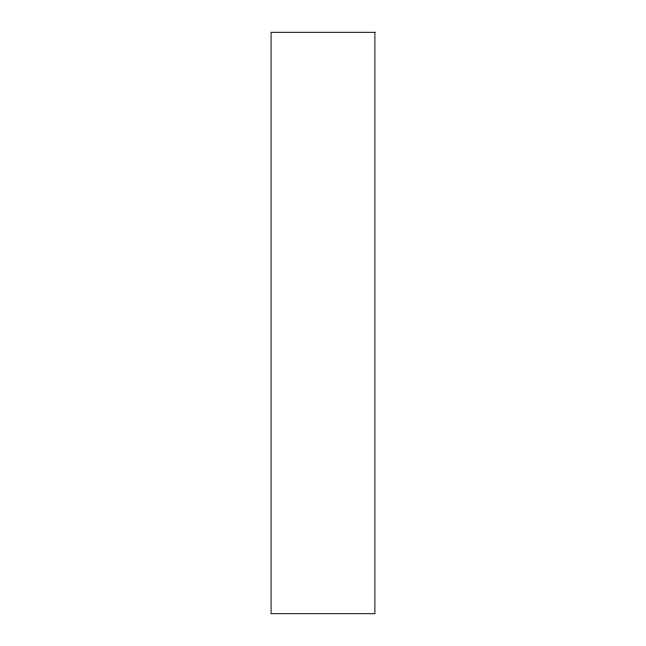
<?xml version="1.0" encoding="UTF-8"?>
<svg xmlns="http://www.w3.org/2000/svg" width="646" height="646" viewBox="0 0 646 646"><rect width="100%" height="100%" fill="white"/><g stroke="black" fill="none" stroke-linecap="round" stroke-linejoin="round"><path stroke-width="0.97" d="M374.914 32.3L271.086 32.3L271.086 613.7L374.914 613.7L374.914 32.3"/></g></svg>
